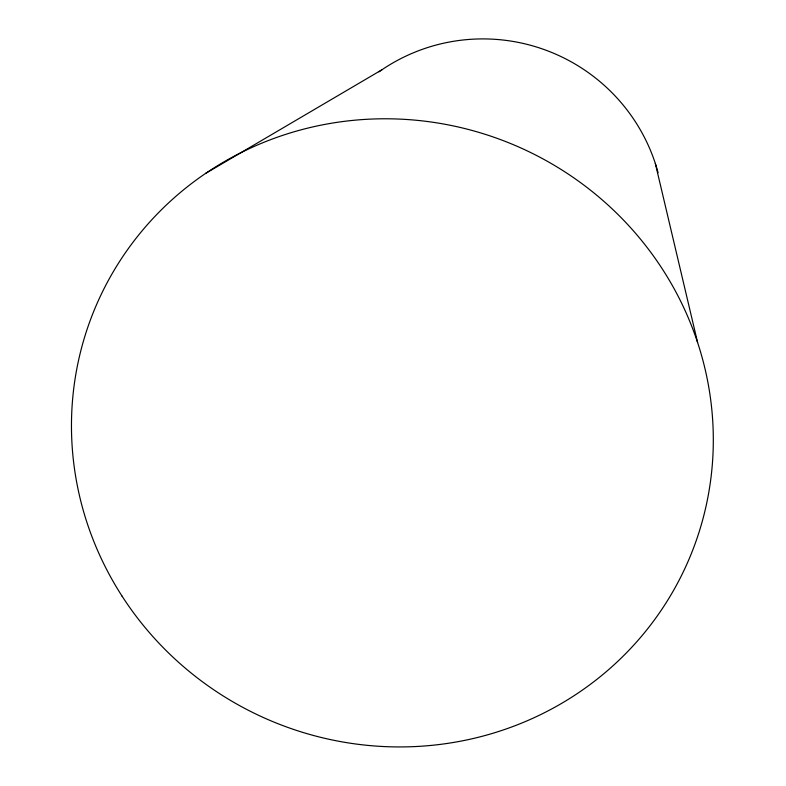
<?xml version="1.0" encoding="UTF-8"?>
<svg xmlns="http://www.w3.org/2000/svg" width="786" height="786" viewBox="0 0 786 786"><rect width="100%" height="100%" fill="white"/><g stroke="black" fill="none" stroke-linecap="round" stroke-linejoin="round"><path stroke-width="1.18" d="M205.48 173.5L381.917 69.787M655.308 163.39L697.614 342.549M378.95 71.84A180.387 178.648 23.1 0 1 658.078 172.665M122.027 596.083A322.427 312.533 23.1 0 0 677.306 583.634A322.427 312.533 23.1 0 0 377.84 118.863A322.427 312.533 23.1 0 0 122.027 596.083"/></g></svg>
